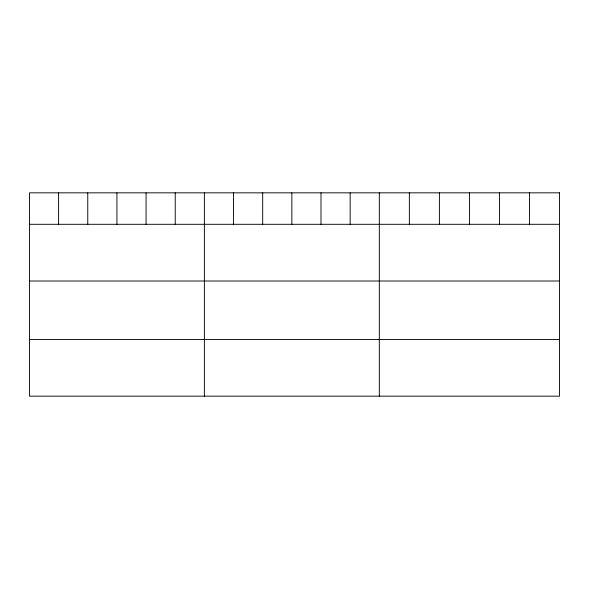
<?xml version="1.0" encoding="UTF-8"?>
<svg xmlns="http://www.w3.org/2000/svg" width="589" height="589" viewBox="0 0 589 589"><rect width="100%" height="100%" fill="white"/><g stroke="black" fill="none" stroke-linecap="round" stroke-linejoin="round"><path stroke-width="0.88" d="M29.45 224.299L559.55 224.299M29.45 281.012L559.55 281.012M29.45 339.448L559.55 339.448M529.511 192.839L529.511 224.299M499.472 192.839L499.472 224.299M469.433 192.839L469.433 224.299M439.394 192.839L439.394 224.299M409.355 192.839L409.355 224.299M379.316 192.839L379.316 396.161M350.161 192.839L350.161 224.299M321.005 192.839L321.005 224.299M291.849 192.839L291.849 224.299M262.694 192.839L262.694 224.299M233.538 192.839L233.538 224.299M204.383 192.839L204.383 396.161M175.227 192.839L175.227 224.299M146.072 192.839L146.072 224.299M116.916 192.839L116.916 224.299M87.761 192.839L87.761 224.299M58.605 192.839L58.605 224.299M559.55 192.839L29.45 192.839L29.45 396.161L559.55 396.161L559.55 192.839"/></g></svg>
